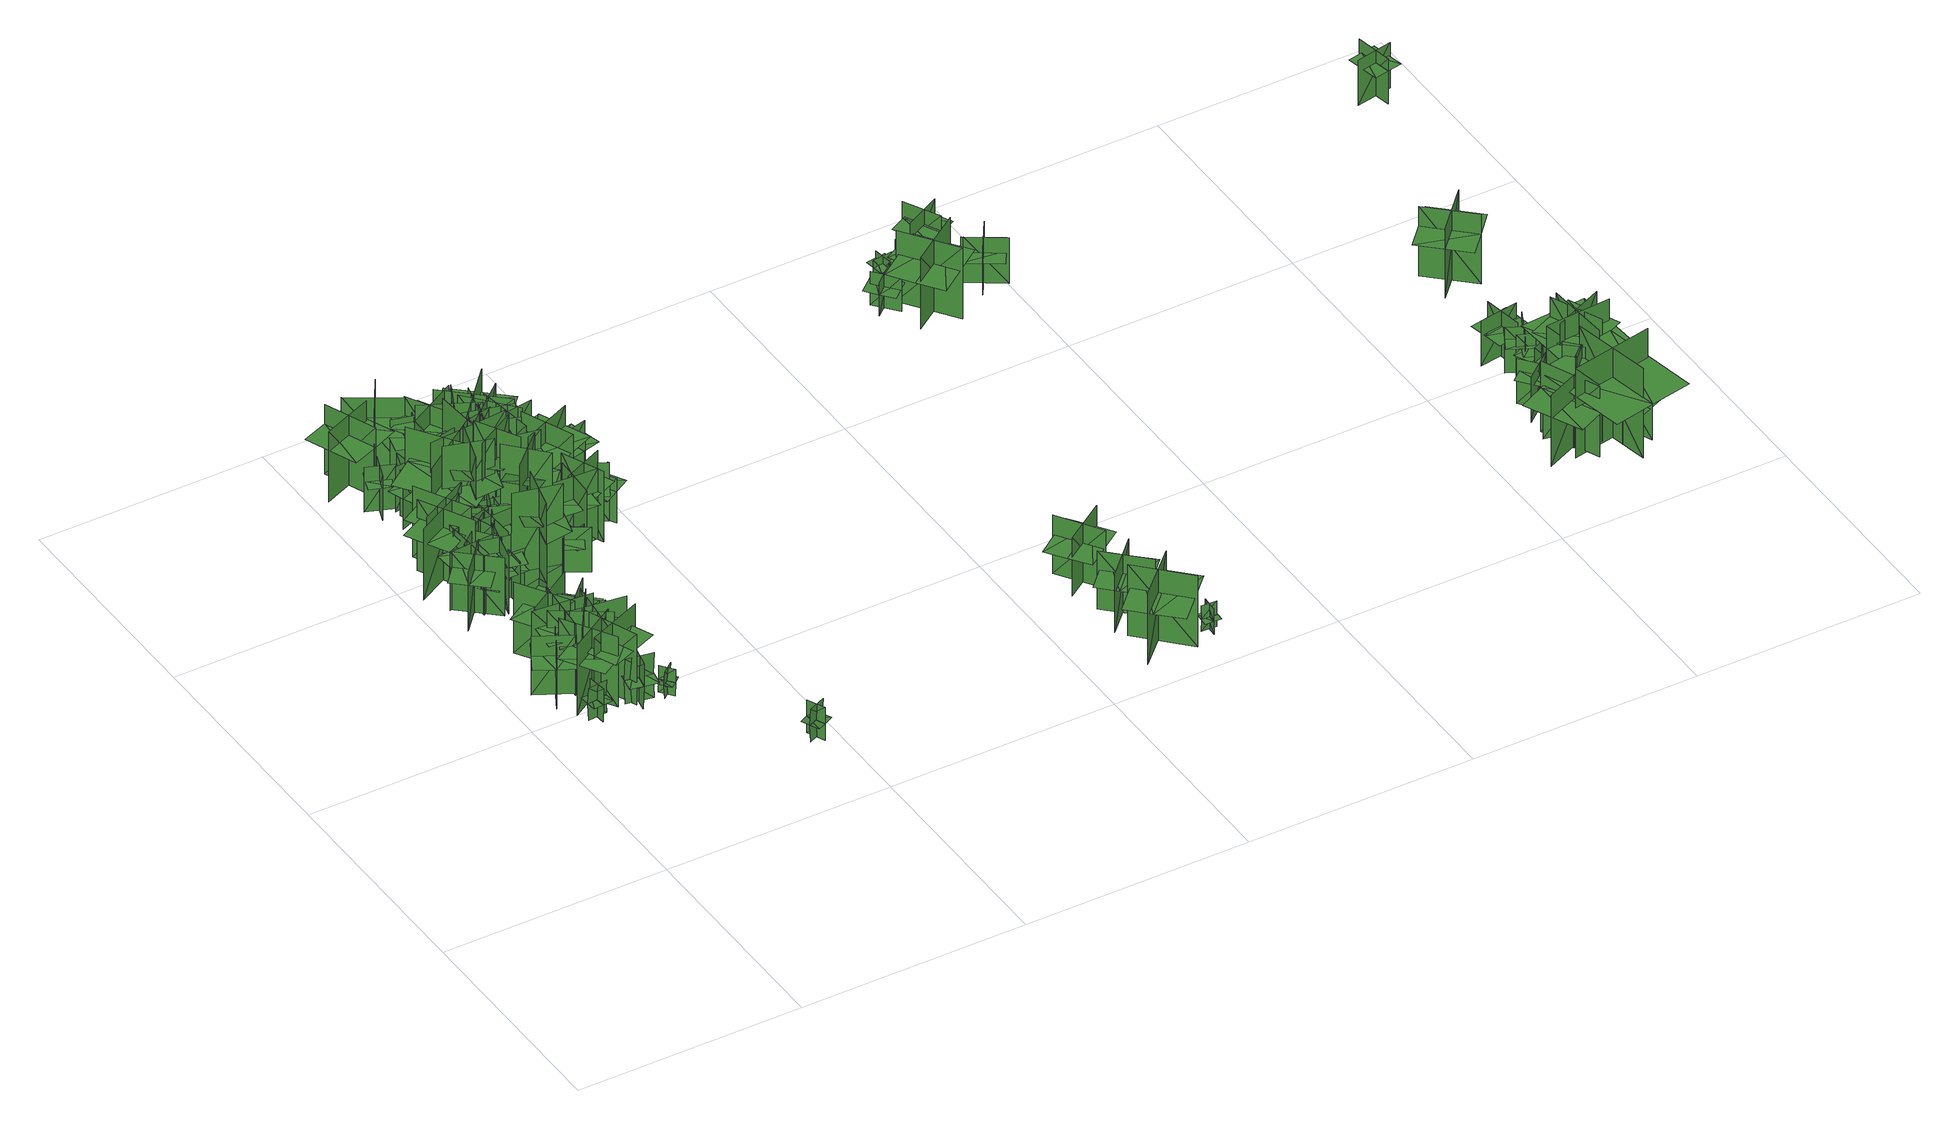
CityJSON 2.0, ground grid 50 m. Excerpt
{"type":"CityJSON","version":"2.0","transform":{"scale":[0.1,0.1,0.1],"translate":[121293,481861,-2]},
"CityObjects":{
"tree1":{"type":"SolitaryVegetationObject","geometry":[{"type":"MultiSurface","lod":"1","boundaries":[[[0,1,2]],[[0,2,3]],[[4,5,6]],[[4,6,7]],[[8,9,10]],[[8,10,11]],[[8,12,13]],[[8,13,9]]]}]},
"tree2":{"type":"SolitaryVegetationObject","geometry":[{"type":"MultiSurface","lod":"1","boundaries":[[[14,15,16]],[[14,16,17]],[[18,19,20]],[[18,20,21]],[[22,23,19]],[[22,19,18]],[[24,25,15]],[[24,15,14]],[[14,15,26]],[[14,26,27]],[[14,28,29]],[[14,29,15]]]}]},
"tree3":{"type":"SolitaryVegetationObject","geometry":[{"type":"MultiSurface","lod":"1","boundaries":[[[30,31,32]],[[30,32,33]],[[34,35,36]],[[34,36,37]],[[38,39,40]],[[38,40,41]],[[38,41,42]],[[38,42,43]]]}]},
"tree4":{"type":"SolitaryVegetationObject","geometry":[{"type":"MultiSurface","lod":"1","boundaries":[[[44,45,46]],[[44,46,47]],[[48,49,50]],[[48,50,51]],[[52,53,54]],[[52,54,55]],[[52,56,57]],[[52,57,53]]]}]},
"tree5":{"type":"SolitaryVegetationObject","geometry":[{"type":"MultiSurface","lod":"1","boundaries":[[[58,59,60]],[[58,60,61]],[[62,63,64]],[[62,64,65]],[[66,67,68]],[[66,68,69]],[[66,70,71]],[[66,71,67]]]}]},
"tree6":{"type":"SolitaryVegetationObject","geometry":[{"type":"MultiSurface","lod":"1","boundaries":[[[72,73,74]],[[72,74,75]],[[76,77,78]],[[76,78,79]],[[80,81,82]],[[80,82,83]],[[80,83,84]],[[80,84,85]]]}]},
"tree7":{"type":"SolitaryVegetationObject","geometry":[{"type":"MultiSurface","lod":"1","boundaries":[[[86,87,88]],[[86,88,89]],[[90,91,92]],[[90,92,93]],[[94,95,96]],[[94,96,97]],[[94,98,99]],[[94,99,95]]]}]},
"tree8":{"type":"SolitaryVegetationObject","geometry":[{"type":"MultiSurface","lod":"1","boundaries":[[[100,101,102]],[[100,102,103]],[[104,105,106]],[[104,106,107]],[[108,109,110]],[[108,110,111]],[[108,112,113]],[[108,113,109]]]}]},
"tree9":{"type":"SolitaryVegetationObject","geometry":[{"type":"MultiSurface","lod":"1","boundaries":[[[114,115,116]],[[114,116,117]],[[118,119,120]],[[118,120,121]],[[122,123,124]],[[122,124,125]],[[122,125,126]],[[122,126,127]]]}]},
"tree10":{"type":"SolitaryVegetationObject","geometry":[{"type":"MultiSurface","lod":"1","boundaries":[[[128,129,130]],[[128,130,131]],[[132,133,134]],[[132,134,135]],[[136,137,138]],[[136,138,139]],[[136,139,140]],[[136,140,141]]]}]},
"tree11":{"type":"SolitaryVegetationObject","geometry":[{"type":"MultiSurface","lod":"1","boundaries":[[[142,143,144]],[[142,144,145]],[[146,147,148]],[[146,148,149]],[[150,151,152]],[[150,152,153]],[[150,154,155]],[[150,155,151]]]}]},
"tree12":{"type":"SolitaryVegetationObject","geometry":[{"type":"MultiSurface","lod":"1","boundaries":[[[156,157,158]],[[156,158,159]],[[160,161,162]],[[160,162,163]],[[164,165,161]],[[164,161,160]],[[166,167,157]],[[166,157,156]],[[156,157,168]],[[156,168,169]],[[156,170,171]],[[156,171,157]]]}]},
"tree13":{"type":"SolitaryVegetationObject","geometry":[{"type":"MultiSurface","lod":"1","boundaries":[[[172,173,174]],[[172,174,175]],[[176,177,178]],[[176,178,179]],[[180,181,182]],[[180,182,183]],[[180,183,184]],[[180,184,185]]]}]},
"tree14":{"type":"SolitaryVegetationObject","geometry":[{"type":"MultiSurface","lod":"1","boundaries":[[[186,187,188]],[[186,188,189]],[[190,191,192]],[[190,192,193]],[[194,195,196]],[[194,196,197]],[[194,198,199]],[[194,199,195]]]}]},
"tree15":{"type":"SolitaryVegetationObject","geometry":[{"type":"MultiSurface","lod":"1","boundaries":[[[200,201,202]],[[200,202,203]],[[204,205,206]],[[204,206,207]],[[208,209,210]],[[208,210,211]],[[208,212,213]],[[208,213,209]]]}]},
"tree16":{"type":"SolitaryVegetationObject","geometry":[{"type":"MultiSurface","lod":"1","boundaries":[[[214,215,216]],[[214,216,217]],[[218,219,220]],[[218,220,221]],[[222,223,224]],[[222,224,225]],[[222,226,227]],[[222,227,223]]]}]},
"tree17":{"type":"SolitaryVegetationObject","geometry":[{"type":"MultiSurface","lod":"1","boundaries":[[[228,229,230]],[[228,230,231]],[[232,233,234]],[[232,234,235]],[[236,237,238]],[[236,238,239]],[[236,240,241]],[[236,241,237]]]}]},
"tree18":{"type":"SolitaryVegetationObject","geometry":[{"type":"MultiSurface","lod":"1","boundaries":[[[242,243,244]],[[242,244,245]],[[246,247,248]],[[246,248,249]],[[250,251,252]],[[250,252,253]],[[250,254,255]],[[250,255,251]]]}]},
"tree19":{"type":"SolitaryVegetationObject","geometry":[{"type":"MultiSurface","lod":"1","boundaries":[[[256,257,258]],[[256,258,259]],[[260,261,262]],[[260,262,263]],[[264,265,266]],[[264,266,267]],[[264,268,269]],[[264,269,265]]]}]},
"tree20":{"type":"SolitaryVegetationObject","geometry":[{"type":"MultiSurface","lod":"1","boundaries":[[[270,271,272]],[[270,272,273]],[[274,275,276]],[[274,276,277]],[[278,279,275]],[[278,275,274]],[[280,281,271]],[[280,271,270]],[[270,271,282]],[[270,282,283]],[[270,284,285]],[[270,285,271]]]}]},
"tree21":{"type":"SolitaryVegetationObject","geometry":[{"type":"MultiSurface","lod":"1","boundaries":[[[286,287,288]],[[286,288,289]],[[290,291,292]],[[290,292,293]],[[294,295,296]],[[294,296,297]],[[294,298,299]],[[294,299,295]]]}]},
"tree22":{"type":"SolitaryVegetationObject","geometry":[{"type":"MultiSurface","lod":"1","boundaries":[[[300,301,302]],[[300,302,303]],[[304,305,306]],[[304,306,307]],[[308,309,310]],[[308,310,311]],[[308,311,312]],[[308,312,313]]]}]},
"tree23":{"type":"SolitaryVegetationObject","geometry":[{"type":"MultiSurface","lod":"1","boundaries":[[[314,315,316]],[[314,316,317]],[[318,319,320]],[[318,320,321]],[[322,323,324]],[[322,324,325]],[[322,326,327]],[[322,327,323]]]}]},
"tree24":{"type":"SolitaryVegetationObject","geometry":[{"type":"MultiSurface","lod":"1","boundaries":[[[328,329,330]],[[328,330,331]],[[332,333,334]],[[332,334,335]],[[336,337,338]],[[336,338,339]],[[336,339,340]],[[336,340,341]]]}]},
"tree25":{"type":"SolitaryVegetationObject","geometry":[{"type":"MultiSurface","lod":"1","boundaries":[[[342,343,344]],[[342,344,345]],[[346,347,348]],[[346,348,349]],[[350,351,352]],[[350,352,353]],[[350,353,354]],[[350,354,355]]]}]},
"tree26":{"type":"SolitaryVegetationObject","geometry":[{"type":"MultiSurface","lod":"1","boundaries":[[[356,357,358]],[[356,358,359]],[[360,361,362]],[[360,362,363]],[[364,365,366]],[[364,366,367]],[[364,367,368]],[[364,368,369]]]}]},
"tree27":{"type":"SolitaryVegetationObject","geometry":[{"type":"MultiSurface","lod":"1","boundaries":[[[370,371,372]],[[370,372,373]],[[374,375,376]],[[374,376,377]],[[378,379,380]],[[378,380,381]],[[378,382,383]],[[378,383,379]]]}]},
"tree28":{"type":"SolitaryVegetationObject","geometry":[{"type":"MultiSurface","lod":"1","boundaries":[[[384,385,386]],[[384,386,387]],[[388,389,390]],[[388,390,391]],[[392,393,394]],[[392,394,395]],[[392,395,396]],[[392,396,397]]]}]},
"tree29":{"type":"SolitaryVegetationObject","geometry":[{"type":"MultiSurface","lod":"1","boundaries":[[[398,399,400]],[[398,400,401]],[[402,403,404]],[[402,404,405]],[[406,407,408]],[[406,408,409]],[[406,410,411]],[[406,411,407]]]}]},
"tree30":{"type":"SolitaryVegetationObject","geometry":[{"type":"MultiSurface","lod":"1","boundaries":[[[412,413,414]],[[412,414,415]],[[416,417,418]],[[416,418,419]],[[420,421,422]],[[420,422,423]],[[420,424,425]],[[420,425,421]]]}]},
"tree31":{"type":"SolitaryVegetationObject","geometry":[{"type":"MultiSurface","lod":"1","boundaries":[[[426,427,428]],[[426,428,429]],[[430,431,432]],[[430,432,433]],[[434,435,431]],[[434,431,430]],[[436,437,427]],[[436,427,426]],[[438,439,440]],[[438,440,441]],[[442,443,444]],[[442,444,445]]]}]},
"tree32":{"type":"SolitaryVegetationObject","geometry":[{"type":"MultiSurface","lod":"1","boundaries":[[[446,447,448]],[[446,448,449]],[[450,451,452]],[[450,452,453]],[[454,455,456]],[[454,456,457]],[[454,457,458]],[[454,458,459]]]}]},
"tree33":{"type":"SolitaryVegetationObject","geometry":[{"type":"MultiSurface","lod":"1","boundaries":[[[460,461,462]],[[460,462,463]],[[464,465,466]],[[464,466,467]],[[468,469,465]],[[468,465,464]],[[470,471,461]],[[470,461,460]],[[472,473,474]],[[472,474,475]],[[476,477,478]],[[476,478,479]]]}]},
"tree34":{"type":"SolitaryVegetationObject","geometry":[{"type":"MultiSurface","lod":"1","boundaries":[[[480,481,482]],[[480,482,483]],[[484,485,486]],[[484,486,487]],[[488,489,490]],[[488,490,491]],[[488,491,492]],[[488,492,493]]]}]},
"tree35":{"type":"SolitaryVegetationObject","geometry":[{"type":"MultiSurface","lod":"1","boundaries":[[[494,495,496]],[[494,496,497]],[[498,499,500]],[[498,500,501]],[[502,503,504]],[[502,504,505]],[[502,505,506]],[[502,506,507]]]}]},
"tree36":{"type":"SolitaryVegetationObject","geometry":[{"type":"MultiSurface","lod":"1","boundaries":[[[508,509,510]],[[508,510,511]],[[512,513,514]],[[512,514,515]],[[516,517,513]],[[516,513,512]],[[518,519,509]],[[518,509,508]],[[508,509,520]],[[508,520,521]],[[508,522,523]],[[508,523,509]]]}]},
"tree37":{"type":"SolitaryVegetationObject","geometry":[{"type":"MultiSurface","lod":"1","boundaries":[[[524,525,526]],[[524,526,527]],[[528,529,530]],[[528,530,531]],[[532,533,534]],[[532,534,535]],[[532,536,537]],[[532,537,533]]]}]},
"tree38":{"type":"SolitaryVegetationObject","geometry":[{"type":"MultiSurface","lod":"1","boundaries":[[[538,539,540]],[[538,540,541]],[[542,543,544]],[[542,544,545]],[[546,547,548]],[[546,548,549]],[[546,550,551]],[[546,551,547]]]}]},
"tree39":{"type":"SolitaryVegetationObject","geometry":[{"type":"MultiSurface","lod":"1","boundaries":[[[552,553,554]],[[552,554,555]],[[556,557,558]],[[556,558,559]],[[560,561,562]],[[560,562,563]],[[560,564,565]],[[560,565,561]]]}]},
"tree40":{"type":"SolitaryVegetationObject","geometry":[{"type":"MultiSurface","lod":"1","boundaries":[[[566,567,568]],[[566,568,569]],[[570,571,572]],[[570,572,573]],[[574,575,576]],[[574,576,577]],[[574,577,578]],[[574,578,579]]]}]},
"tree41":{"type":"SolitaryVegetationObject","geometry":[{"type":"MultiSurface","lod":"1","boundaries":[[[580,581,582]],[[580,582,583]],[[584,585,586]],[[584,586,587]],[[588,589,590]],[[588,590,591]],[[588,591,592]],[[588,592,593]]]}]},
"tree42":{"type":"SolitaryVegetationObject","geometry":[{"type":"MultiSurface","lod":"1","boundaries":[[[594,595,596]],[[594,596,597]],[[598,599,600]],[[598,600,601]],[[602,603,604]],[[602,604,605]],[[602,605,606]],[[602,606,607]]]}]},
"tree43":{"type":"SolitaryVegetationObject","geometry":[{"type":"MultiSurface","lod":"1","boundaries":[[[608,609,610]],[[608,610,611]],[[612,613,614]],[[612,614,615]],[[616,617,613]],[[616,613,612]],[[618,619,609]],[[618,609,608]],[[620,621,622]],[[620,622,623]],[[624,625,626]],[[624,626,627]]]}]},
"tree44":{"type":"SolitaryVegetationObject","geometry":[{"type":"MultiSurface","lod":"1","boundaries":[[[628,629,630]],[[628,630,631]],[[632,633,634]],[[632,634,635]],[[636,637,638]],[[636,638,639]],[[636,639,640]],[[636,640,641]]]}]},
"tree45":{"type":"SolitaryVegetationObject","geometry":[{"type":"MultiSurface","lod":"1","boundaries":[[[642,643,644]],[[642,644,645]],[[646,647,648]],[[646,648,649]],[[650,651,652]],[[650,652,653]],[[650,653,654]],[[650,654,655]]]}]},
"tree46":{"type":"SolitaryVegetationObject","geometry":[{"type":"MultiSurface","lod":"1","boundaries":[[[656,657,658]],[[656,658,659]],[[660,661,662]],[[660,662,663]],[[664,665,661]],[[664,661,660]],[[666,667,657]],[[666,657,656]],[[668,669,670]],[[668,670,671]],[[672,673,674]],[[672,674,675]]]}]},
"tree47":{"type":"SolitaryVegetationObject","geometry":[{"type":"MultiSurface","lod":"1","boundaries":[[[676,677,678]],[[676,678,679]],[[680,681,682]],[[680,682,683]],[[684,685,686]],[[684,686,687]],[[684,687,688]],[[684,688,689]]]}]},
"tree48":{"type":"SolitaryVegetationObject","geometry":[{"type":"MultiSurface","lod":"1","boundaries":[[[690,691,692]],[[690,692,693]],[[694,695,696]],[[694,696,697]],[[698,699,700]],[[698,700,701]],[[698,701,702]],[[698,702,703]]]}]},
"tree49":{"type":"SolitaryVegetationObject","geometry":[{"type":"MultiSurface","lod":"1","boundaries":[[[704,705,706]],[[704,706,707]],[[708,709,710]],[[708,710,711]],[[712,713,714]],[[712,714,715]],[[712,716,717]],[[712,717,713]]]}]},
"tree50":{"type":"SolitaryVegetationObject","geometry":[{"type":"MultiSurface","lod":"1","boundaries":[[[718,719,720]],[[718,720,721]],[[722,723,724]],[[722,724,725]],[[726,727,728]],[[726,728,729]],[[726,730,731]],[[726,731,727]]]}]},
"tree51":{"type":"SolitaryVegetationObject","geometry":[{"type":"MultiSurface","lod":"1","boundaries":[[[732,733,734]],[[732,734,735]],[[736,737,738]],[[736,738,739]],[[740,741,742]],[[740,742,743]],[[740,744,745]],[[740,745,741]]]}]},
"tree52":{"type":"SolitaryVegetationObject","geometry":[{"type":"MultiSurface","lod":"1","boundaries":[[[746,747,748]],[[746,748,749]],[[750,751,752]],[[750,752,753]],[[754,755,756]],[[754,756,757]],[[754,757,758]],[[754,758,759]]]}]},
"tree53":{"type":"SolitaryVegetationObject","geometry":[{"type":"MultiSurface","lod":"1","boundaries":[[[760,761,762]],[[760,762,763]],[[764,765,766]],[[764,766,767]],[[768,769,770]],[[768,770,771]],[[768,771,772]],[[768,772,773]]]}]},
"tree54":{"type":"SolitaryVegetationObject","geometry":[{"type":"MultiSurface","lod":"1","boundaries":[[[774,775,776]],[[774,776,777]],[[778,779,780]],[[778,780,781]],[[782,783,784]],[[782,784,785]],[[782,786,787]],[[782,787,783]]]}]},
"tree55":{"type":"SolitaryVegetationObject","geometry":[{"type":"MultiSurface","lod":"1","boundaries":[[[788,789,790]],[[788,790,791]],[[792,793,794]],[[792,794,795]],[[796,797,798]],[[796,798,799]],[[796,800,801]],[[796,801,797]]]}]},
"tree56":{"type":"SolitaryVegetationObject","geometry":[{"type":"MultiSurface","lod":"1","boundaries":[[[802,803,804]],[[802,804,805]],[[806,807,808]],[[806,808,809]],[[810,811,812]],[[810,812,813]],[[810,814,815]],[[810,815,811]]]}]},
"tree57":{"type":"SolitaryVegetationObject","geometry":[{"type":"MultiSurface","lod":"1","boundaries":[[[816,817,818]],[[816,818,819]],[[820,821,822]],[[820,822,823]],[[824,825,826]],[[824,826,827]],[[824,827,828]],[[824,828,829]]]}]},
"tree58":{"type":"SolitaryVegetationObject","geometry":[{"type":"MultiSurface","lod":"1","boundaries":[[[830,831,832]],[[830,832,833]],[[834,835,836]],[[834,836,837]],[[838,839,840]],[[838,840,841]],[[838,841,842]],[[838,842,843]]]}]},
"tree59":{"type":"SolitaryVegetationObject","geometry":[{"type":"MultiSurface","lod":"1","boundaries":[[[844,845,846]],[[844,846,847]],[[848,849,850]],[[848,850,851]],[[852,853,854]],[[852,854,855]],[[852,856,857]],[[852,857,853]]]}]},
"tree60":{"type":"SolitaryVegetationObject","geometry":[{"type":"MultiSurface","lod":"1","boundaries":[[[858,859,860]],[[858,860,861]],[[862,863,864]],[[862,864,865]],[[866,867,868]],[[866,868,869]],[[866,869,870]],[[866,870,871]]]}]},
"tree61":{"type":"SolitaryVegetationObject","geometry":[{"type":"MultiSurface","lod":"1","boundaries":[[[872,873,874]],[[872,874,875]],[[876,877,878]],[[876,878,879]],[[880,881,882]],[[880,882,883]],[[880,883,884]],[[880,884,885]]]}]},
"tree62":{"type":"SolitaryVegetationObject","geometry":[{"type":"MultiSurface","lod":"1","boundaries":[[[886,887,888]],[[886,888,889]],[[890,891,892]],[[890,892,893]],[[894,895,896]],[[894,896,897]],[[894,898,899]],[[894,899,895]]]}]},
"tree63":{"type":"SolitaryVegetationObject","geometry":[{"type":"MultiSurface","lod":"1","boundaries":[[[900,901,902]],[[900,902,903]],[[904,905,906]],[[904,906,907]],[[908,909,910]],[[908,910,911]],[[908,912,913]],[[908,913,909]]]}]},
"tree64":{"type":"SolitaryVegetationObject","geometry":[{"type":"MultiSurface","lod":"1","boundaries":[[[914,915,916]],[[914,916,917]],[[918,919,920]],[[918,920,921]],[[922,923,924]],[[922,924,925]],[[922,925,926]],[[922,926,927]]]}]},
"tree65":{"type":"SolitaryVegetationObject","geometry":[{"type":"MultiSurface","lod":"1","boundaries":[[[928,929,930]],[[928,930,931]],[[932,933,934]],[[932,934,935]],[[936,937,938]],[[936,938,939]],[[936,940,941]],[[936,941,937]]]}]},
"tree66":{"type":"SolitaryVegetationObject","geometry":[{"type":"MultiSurface","lod":"1","boundaries":[[[942,943,944]],[[942,944,945]],[[946,947,948]],[[946,948,949]],[[950,951,952]],[[950,952,953]],[[950,954,955]],[[950,955,951]]]}]},
"tree67":{"type":"SolitaryVegetationObject","geometry":[{"type":"MultiSurface","lod":"1","boundaries":[[[956,957,958]],[[956,958,959]],[[960,961,962]],[[960,962,963]],[[964,965,966]],[[964,966,967]],[[964,967,968]],[[964,968,969]]]}]},
"tree68":{"type":"SolitaryVegetationObject","geometry":[{"type":"MultiSurface","lod":"1","boundaries":[[[970,971,972]],[[970,972,973]],[[974,975,976]],[[974,976,977]],[[978,979,980]],[[978,980,981]],[[978,981,982]],[[978,982,983]]]}]},
"tree69":{"type":"SolitaryVegetationObject","geometry":[{"type":"MultiSurface","lod":"1","boundaries":[[[984,985,986]],[[984,986,987]],[[988,989,990]],[[988,990,991]],[[992,993,994]],[[992,994,995]],[[992,995,996]],[[992,996,997]]]}]},
"tree70":{"type":"SolitaryVegetationObject","geometry":[{"type":"MultiSurface","lod":"1","boundaries":[[[998,999,1000]],[[998,1000,1001]],[[1002,1003,1004]],[[1002,1004,1005]],[[1006,1007,1008]],[[1006,1008,1009]],[[1006,1009,1010]],[[1006,1010,1011]]]}]},
"tree71":{"type":"SolitaryVegetationObject","geometry":[{"type":"MultiSurface","lod":"1","boundaries":[[[1012,1013,1014]],[[1012,1014,1015]],[[1016,1017,1018]],[[1016,1018,1019]],[[1020,1021,1022]],[[1020,1022,1023]],[[1020,1023,1024]],[[1020,1024,1025]]]}]},
"tree72":{"type":"SolitaryVegetationObject","geometry":[{"type":"MultiSurface","lod":"1","boundaries":[[[1026,1027,1028]],[[1026,1028,1029]],[[1030,1031,1032]],[[1030,1032,1033]],[[1034,1035,1036]],[[1034,1036,1037]],[[1034,1037,1038]],[[1034,1038,1039]]]}]},
"tree73":{"type":"SolitaryVegetationObject","geometry":[{"type":"MultiSurface","lod":"1","boundaries":[[[1040,1041,1042]],[[1040,1042,1043]],[[1044,1045,1046]],[[1044,1046,1047]],[[1048,1049,1045]],[[1048,1045,1044]],[[1050,1051,1041]],[[1050,1041,1040]],[[1040,1041,1052]],[[1040,1052,1053]],[[1040,1054,1055]],[[1040,1055,1041]]]}]},
"tree74":{"type":"SolitaryVegetationObject","geometry":[{"type":"MultiSurface","lod":"1","boundaries":[[[1056,1057,1058]],[[1056,1058,1059]],[[1060,1061,1062]],[[1060,1062,1063]],[[1064,1065,1066]],[[1064,1066,1067]],[[1064,1067,1068]],[[1064,1068,1069]]]}]},
"tree75":{"type":"SolitaryVegetationObject","geometry":[{"type":"MultiSurface","lod":"1","boundaries":[[[1070,1071,1072]],[[1070,1072,1073]],[[1074,1075,1076]],[[1074,1076,1077]],[[1078,1079,1080]],[[1078,1080,1081]],[[1078,1081,1082]],[[1078,1082,1083]]]}]},
"tree76":{"type":"SolitaryVegetationObject","geometry":[{"type":"MultiSurface","lod":"1","boundaries":[[[1084,1085,1086]],[[1084,1086,1087]],[[1088,1089,1090]],[[1088,1090,1091]],[[1092,1093,1094]],[[1092,1094,1095]],[[1092,1095,1096]],[[1092,1096,1097]]]}]},
"tree77":{"type":"SolitaryVegetationObject","geometry":[{"type":"MultiSurface","lod":"1","boundaries":[[[1098,1099,1100]],[[1098,1100,1101]],[[1102,1103,1104]],[[1102,1104,1105]],[[1106,1107,1108]],[[1106,1108,1109]],[[1106,1109,1110]],[[1106,1110,1111]]]}]},
"tree78":{"type":"SolitaryVegetationObject","geometry":[{"type":"MultiSurface","lod":"1","boundaries":[[[1112,1113,1114]],[[1112,1114,1115]],[[1116,1117,1118]],[[1116,1118,1119]],[[1120,1121,1122]],[[1120,1122,1123]],[[1120,1123,1124]],[[1120,1124,1125]]]}]},
"tree79":{"type":"SolitaryVegetationObject","geometry":[{"type":"MultiSurface","lod":"1","boundaries":[[[1126,1127,1128]],[[1126,1128,1129]],[[1130,1131,1132]],[[1130,1132,1133]],[[1134,1135,1136]],[[1134,1136,1137]],[[1134,1137,1138]],[[1134,1138,1139]]]}]},
"tree80":{"type":"SolitaryVegetationObject","geometry":[{"type":"MultiSurface","lod":"1","boundaries":[[[1140,1141,1142]],[[1140,1142,1143]],[[1144,1145,1146]],[[1144,1146,1147]],[[1148,1149,1150]],[[1148,1150,1151]],[[1148,1151,1152]],[[1148,1152,1153]]]}]},
"tree81":{"type":"SolitaryVegetationObject","geometry":[{"type":"MultiSurface","lod":"1","boundaries":[[[1154,1155,1156]],[[1154,1156,1157]],[[1158,1159,1160]],[[1158,1160,1161]],[[1162,1163,1164]],[[1162,1164,1165]],[[1162,1165,1166]],[[1162,1166,1167]]]}]},
"tree82":{"type":"SolitaryVegetationObject","geometry":[{"type":"MultiSurface","lod":"1","boundaries":[[[1168,1169,1170]],[[1168,1170,1171]],[[1172,1173,1174]],[[1172,1174,1175]],[[1176,1177,1178]],[[1176,1178,1179]],[[1176,1179,1180]],[[1176,1180,1181]]]}]},
"tree83":{"type":"SolitaryVegetationObject","geometry":[{"type":"MultiSurface","lod":"1","boundaries":[[[1182,1183,1184]],[[1182,1184,1185]],[[1186,1187,1188]],[[1186,1188,1189]],[[1190,1191,1192]],[[1190,1192,1193]],[[1190,1193,1194]],[[1190,1194,1195]]]}]},
"tree84":{"type":"SolitaryVegetationObject","geometry":[{"type":"MultiSurface","lod":"1","boundaries":[[[1196,1197,1198]],[[1196,1198,1199]],[[1200,1201,1202]],[[1200,1202,1203]],[[1204,1205,1206]],[[1204,1206,1207]],[[1204,1208,1209]],[[1204,1209,1205]]]}]},
"tree85":{"type":"SolitaryVegetationObject","geometry":[{"type":"MultiSurface","lod":"1","boundaries":[[[1210,1211,1212]],[[1210,1212,1213]],[[1214,1215,1216]],[[1214,1216,1217]],[[1218,1219,1220]],[[1218,1220,1221]],[[1218,1222,1223]],[[1218,1223,1219]]]}]},
"tree86":{"type":"SolitaryVegetationObject","geometry":[{"type":"MultiSurface","lod":"1","boundaries":[[[1224,1225,1226]],[[1224,1226,1227]],[[1228,1229,1230]],[[1228,1230,1231]],[[1232,1233,1234]],[[1232,1234,1235]],[[1232,1235,1236]],[[1232,1236,1237]]]}]},
"tree87":{"type":"SolitaryVegetationObject","geometry":[{"type":"MultiSurface","lod":"1","boundaries":[[[1238,1239,1240]],[[1238,1240,1241]],[[1242,1243,1244]],[[1242,1244,1245]],[[1246,1247,1248]],[[1246,1248,1249]],[[1246,1249,1250]],[[1246,1250,1251]]]}]},
"tree88":{"type":"SolitaryVegetationObject","geometry":[{"type":"MultiSurface","lod":"1","boundaries":[[[1252,1253,1254]],[[1252,1254,1255]],[[1256,1257,1258]],[[1256,1258,1259]],[[1260,1261,1257]],[[1260,1257,1256]],[[1262,1263,1253]],[[1262,1253,1252]],[[1264,1265,1266]],[[1264,1266,1267]],[[1268,1269,1270]],[[1268,1270,1271]]]}]},
"tree89":{"type":"SolitaryVegetationObject","geometry":[{"type":"MultiSurface","lod":"1","boundaries":[[[1272,1273,1274]],[[1272,1274,1275]],[[1276,1277,1278]],[[1276,1278,1279]],[[1280,1281,1277]],[[1280,1277,1276]],[[1282,1283,1273]],[[1282,1273,1272]],[[1284,1285,1286]],[[1284,1286,1287]],[[1288,1289,1290]],[[1288,1290,1291]]]}]},
"tree90":{"type":"SolitaryVegetationObject","geometry":[{"type":"MultiSurface","lod":"1","boundaries":[[[1292,1293,1294]],[[1292,1294,1295]],[[1296,1297,1298]],[[1296,1298,1299]],[[1300,1301,1302]],[[1300,1302,1303]],[[1300,1304,1305]],[[1300,1305,1301]]]}]},
"tree91":{"type":"SolitaryVegetationObject","geometry":[{"type":"MultiSurface","lod":"1","boundaries":[[[1306,1307,1308]],[[1306,1308,1309]],[[1310,1311,1312]],[[1310,1312,1313]],[[1314,1315,1316]],[[1314,1316,1317]],[[1314,1317,1318]],[[1314,1318,1319]]]}]},
"tree92":{"type":"SolitaryVegetationObject","geometry":[{"type":"MultiSurface","lod":"1","boundaries":[[[1320,1321,1322]],[[1320,1322,1323]],[[1324,1325,1326]],[[1324,1326,1327]],[[1328,1329,1330]],[[1328,1330,1331]],[[1328,1331,1332]],[[1328,1332,1333]]]}]},
"tree93":{"type":"SolitaryVegetationObject","geometry":[{"type":"MultiSurface","lod":"1","boundaries":[[[1334,1335,1336]],[[1334,1336,1337]],[[1338,1339,1340]],[[1338,1340,1341]],[[1342,1343,1344]],[[1342,1344,1345]],[[1342,1345,1346]],[[1342,1346,1347]]]}]},
"tree94":{"type":"SolitaryVegetationObject","geometry":[{"type":"MultiSurface","lod":"1","boundaries":[[[1348,1349,1350]],[[1348,1350,1351]],[[1352,1353,1354]],[[1352,1354,1355]],[[1356,1357,1358]],[[1356,1358,1359]],[[1356,1359,1360]],[[1356,1360,1361]]]}]},
"tree95":{"type":"SolitaryVegetationObject","geometry":[{"type":"MultiSurface","lod":"1","boundaries":[[[1362,1363,1364]],[[1362,1364,1365]],[[1366,1367,1368]],[[1366,1368,1369]],[[1370,1371,1372]],[[1370,1372,1373]],[[1370,1373,1374]],[[1370,1374,1375]]]}]},
"tree96":{"type":"SolitaryVegetationObject","geometry":[{"type":"MultiSurface","lod":"1","boundaries":[[[1376,1377,1378]],[[1376,1378,1379]],[[1380,1381,1382]],[[1380,1382,1383]],[[1384,1385,1386]],[[1384,1386,1387]],[[1384,1388,1389]],[[1384,1389,1385]]]}]},
"tree97":{"type":"SolitaryVegetationObject","geometry":[{"type":"MultiSurface","lod":"1","boundaries":[[[1390,1391,1392]],[[1390,1392,1393]],[[1394,1395,1396]],[[1394,1396,1397]],[[1398,1399,1400]],[[1398,1400,1401]],[[1398,1401,1402]],[[1398,1402,1403]]]}]},
"tree98":{"type":"SolitaryVegetationObject","geometry":[{"type":"MultiSurface","lod":"1","boundaries":[[[1404,1405,1406]],[[1404,1406,1407]],[[1408,1409,1410]],[[1408,1410,1411]],[[1412,1413,1414]],[[1412,1414,1415]],[[1412,1415,1416]],[[1412,1416,1417]]]}]},
"tree99":{"type":"SolitaryVegetationObject","geometry":[{"type":"MultiSurface","lod":"1","boundaries":[[[1418,1419,1420]],[[1418,1420,1421]],[[1422,1423,1424]],[[1422,1424,1425]],[[1426,1427,1428]],[[1426,1428,1429]],[[1426,1429,1430]],[[1426,1430,1431]]]}]},
"tree100":{"type":"SolitaryVegetationObject","geometry":[{"type":"MultiSurface","lod":"1","boundaries":[[[1432,1433,1434]],[[1432,1434,1435]],[[1436,1437,1438]],[[1436,1438,1439]],[[1440,1441,1442]],[[1440,1442,1443]],[[1440,1443,1444]],[[1440,1444,1445]]]}]},
"tree101":{"type":"SolitaryVegetationObject","geometry":[{"type":"MultiSurface","lod":"1","boundaries":[[[1446,1447,1448]],[[1446,1448,1449]],[[1450,1451,1452]],[[1450,1452,1453]],[[1454,1455,1456]],[[1454,1456,1457]],[[1454,1458,1459]],[[1454,1459,1455]]]}]}
},
"vertices":[
[48,582,26],[124,542,26],[124,542,168],[48,582,168],[67,520,26],[108,595,26],[108,595,168],[67,520,168],[67,520,121],[108,595,121],[67,617,121],[26,542,121],[109,498,121],[149,573,121],
[120,483,65],[125,441,65],[147,443,66],[142,485,66],[144,465,65],[101,460,65],[102,458,104],[144,462,104],[144,462,26],[102,458,26],[119,483,26],[123,440,26],[125,441,104],[120,483,104],[99,481,66],[103,439,66],
[92,484,25],[201,551,25],[201,551,195],[92,484,195],[172,466,25],[172,466,195],[105,575,195],[105,575,25],[172,466,142],[218,494,142],[164,581,142],[119,553,142],[73,525,142],[127,438,142],
[122,540,24],[134,669,24],[134,669,196],[122,540,196],[201,606,24],[71,618,24],[71,618,196],[201,606,196],[123,551,152],[134,669,152],[83,674,152],[72,555,152],[175,546,152],[185,664,152],
[188,690,25],[78,621,25],[78,621,197],[188,690,197],[88,713,25],[157,602,25],[157,602,197],[88,713,197],[179,684,153],[78,621,153],[105,578,153],[206,641,153],[152,728,153],[51,665,153],
[125,520,25],[196,626,25],[196,626,195],[125,520,195],[206,537,25],[206,537,195],[99,607,195],[99,607,25],[206,537,142],[235,581,142],[150,637,142],[120,593,142],[91,548,142],[176,492,142],
[254,539,21],[133,489,21],[133,489,193],[254,539,193],[159,578,21],[208,457,21],[208,457,193],[159,578,193],[243,534,149],[133,489,149],[153,442,149],[263,487,149],[224,582,149],[114,537,149],
[48,816,25],[119,895,25],[119,895,166],[48,816,166],[132,821,25],[53,892,25],[53,892,166],[132,821,166],[54,823,129],[119,895,129],[87,923,129],[23,850,129],[86,795,129],[150,868,129],
[179,681,29],[136,658,29],[136,658,94],[179,681,94],[145,691,29],[169,648,29],[169,648,94],[145,691,94],[148,686,69],[130,676,69],[147,646,69],[165,656,69],[183,665,69],[166,696,69],
[182,629,29],[146,663,29],[146,663,94],[182,629,94],[181,664,29],[147,628,29],[147,628,94],[181,664,94],[177,660,69],[163,674,69],[138,649,69],[153,635,69],[168,620,69],[192,645,69],
[172,505,22],[189,634,22],[189,634,194],[172,505,194],[253,568,22],[124,585,22],[124,585,194],[253,568,194],[173,516,150],[189,634,150],[138,641,150],[122,523,150],[224,510,150],[240,627,150],
[226,496,76],[214,438,76],[245,432,77],[256,491,77],[249,463,76],[191,474,76],[190,470,131],[249,459,131],[249,459,22],[190,470,22],[223,497,22],[212,439,22],[214,438,131],[226,496,131],[196,502,77],[185,444,77],
[175,584,25],[213,552,25],[213,552,91],[175,584,91],[179,549,25],[210,587,25],[210,587,91],[179,549,91],[182,553,66],[198,540,66],[220,567,66],[205,580,66],[189,593,66],[167,566,66],
[158,895,25],[52,889,25],[52,889,166],[158,895,166],[95,950,25],[101,844,25],[101,844,166],[95,950,166],[149,894,129],[52,889,129],[54,847,129],[151,852,129],[146,936,129],[49,931,129],
[142,835,27],[101,878,27],[101,878,105],[142,835,105],[143,882,27],[100,841,27],[100,841,105],[143,882,105],[139,839,85],[101,878,85],[85,862,85],[122,823,85],[156,855,85],[118,894,85],
[227,689,26],[152,614,26],[152,614,167],[227,689,167],[143,688,26],[219,613,26],[219,613,167],[143,688,167],[221,683,130],[152,614,130],[182,584,130],[251,653,130],[191,712,130],[122,643,130],
[26,945,24],[141,1006,24],[141,1006,196],[26,945,196],[124,916,24],[63,1030,24],[63,1030,196],[124,916,196],[36,950,152],[141,1006,152],[117,1051,152],[12,996,152],[60,905,152],[165,961,152],
[161,880,25],[95,962,25],[95,962,166],[161,880,166],[170,963,25],[87,896,25],[87,896,166],[170,963,166],[156,887,129],[95,962,129],[62,936,129],[123,860,129],[188,913,129],[127,989,129],
[77,1070,24],[139,956,24],[139,956,196],[77,1070,196],[49,972,24],[163,1033,24],[163,1033,196],[49,972,196],[82,1061,152],[139,956,152],[184,980,152],[128,1085,152],[37,1036,152],[94,932,152],
[269,477,47],[291,450,47],[304,461,48],[283,488,48],[293,475,47],[266,453,47],[268,452,79],[294,473,79],[294,473,16],[268,452,16],[268,476,16],[290,449,16],[291,450,79],[269,477,79],[256,466,48],[277,440,48],
[143,823,24],[168,927,24],[168,927,165],[143,823,165],[214,868,24],[111,892,24],[111,892,165],[214,868,165],[145,832,129],[168,927,129],[127,936,129],[104,842,129],[186,822,129],[209,917,129],
[173,892,27],[172,829,27],[172,829,135],[173,892,135],[143,863,27],[143,863,135],[206,861,135],[206,861,27],[145,863,100],[145,836,100],[196,835,100],[196,862,100],[197,888,100],[146,889,100],
[129,1019,25],[161,917,25],[161,917,166],[129,1019,166],[91,944,25],[192,975,25],[192,975,166],[91,944,166],[132,1010,129],[161,917,129],[201,929,129],[172,1022,129],[92,998,129],[120,905,129],
[124,1024,28],[145,1063,28],[145,1063,90],[124,1024,90],[152,1032,28],[113,1053,28],[113,1053,90],[152,1032,90],[152,1032,72],[162,1052,72],[123,1072,72],[113,1053,72],[103,1033,72],[142,1013,72],
[134,1061,28],[157,1023,28],[157,1023,89],[134,1061,89],[127,1033,28],[165,1056,28],[165,1056,89],[127,1033,89],[127,1033,72],[139,1014,72],[177,1037,72],[165,1056,72],[154,1075,72],[116,1052,72],
[105,1251,28],[83,1192,28],[83,1192,136],[105,1251,136],[67,1234,28],[67,1234,136],[126,1211,136],[126,1211,28],[69,1233,101],[60,1208,101],[107,1190,101],[117,1215,101],[126,1240,101],[79,1258,101],
[179,886,25],[175,992,25],[175,992,166],[179,886,166],[236,948,25],[130,944,25],[130,944,166],[236,948,166],[179,895,129],[175,992,129],[133,991,129],[137,894,129],[221,897,129],[217,994,129],
[138,1344,26],[26,1298,26],[26,1298,195],[138,1344,195],[64,1376,26],[110,1263,26],[110,1263,195],[64,1376,195],[64,1376,148],[7,1353,148],[53,1240,148],[110,1263,148],[166,1286,148],[120,1398,148],
[145,1127,27],[121,1189,27],[121,1189,138],[145,1127,138],[165,1174,27],[103,1149,27],[103,1149,138],[165,1174,138],[165,1174,102],[103,1149,102],[117,1116,102],[179,1140,102],[152,1208,102],[90,1183,102],
[216,1026,25],[174,928,25],[174,928,166],[216,1026,166],[138,994,25],[236,953,25],[236,953,166],[138,994,166],[212,1018,129],[174,928,129],[213,912,129],[251,1002,129],[173,1034,129],[135,945,129],
[243,906,80],[217,806,80],[216,806,274],[241,907,274],[175,867,80],[276,841,80],[276,842,274],[176,867,274],[176,867,28],[276,842,28],[241,907,28],[216,806,28],[242,906,175],[216,806,175],[267,793,194],[293,893,194],[220,820,205],[238,895,205],[200,905,216],[182,829,216],
[129,1184,23],[230,1040,23],[230,1040,242],[129,1184,242],[105,1046,23],[249,1147,23],[249,1147,242],[105,1046,242],[125,1168,171],[59,1120,171],[163,978,171],[229,1026,171],[294,1073,171],[191,1216,171],
[207,1096,79],[175,997,79],[174,998,274],[205,1096,274],[137,1060,80],[236,1029,80],[236,1030,274],[137,1061,274],[137,1061,28],[236,1030,28],[205,1096,28],[174,998,28],[206,1096,174],[174,997,174],[225,981,193],[256,1080,193],[179,1011,205],[202,1085,205],[164,1097,215],[141,1023,215],
[252,856,28],[248,900,28],[248,900,105],[252,856,105],[271,878,28],[271,878,105],[226,875,105],[226,875,28],[269,878,80],[268,897,80],[232,894,80],[233,875,80],[235,857,80],[271,859,80],
[119,1203,27],[181,1211,27],[181,1211,136],[119,1203,136],[152,1177,27],[152,1177,136],[144,1240,136],[144,1240,27],[152,1180,101],[178,1183,101],[171,1234,101],[145,1230,101],[119,1226,101],[126,1176,101],
[444,217,60],[462,178,60],[482,188,61],[464,226,61],[472,207,60],[434,189,60],[435,187,99],[473,205,99],[473,205,21],[435,187,21],[443,216,21],[461,177,21],[462,178,99],[444,217,99],[425,207,61],[443,169,61],
[238,951,25],[257,887,25],[257,887,135],[238,951,135],[214,906,25],[277,925,25],[277,925,135],[214,906,135],[214,906,99],[277,925,99],[267,960,99],[204,941,99],[224,872,99],[288,890,99],
[234,1059,26],[226,993,26],[226,993,137],[234,1059,137],[194,1028,26],[260,1020,26],[260,1020,137],[194,1028,137],[194,1028,101],[260,1020,101],[264,1056,101],[199,1064,101],[190,992,101],[255,984,101],
[197,1120,28],[221,1078,28],[221,1078,106],[197,1120,106],[188,1084,28],[229,1108,28],[229,1108,106],[188,1084,106],[188,1084,81],[229,1108,81],[216,1130,81],[175,1107,81],[201,1062,81],[242,1085,81],
[206,1315,25],[103,1379,25],[103,1379,194],[206,1315,194],[188,1394,25],[124,1291,25],[124,1291,194],[188,1394,194],[188,1394,147],[136,1426,147],[72,1323,147],[124,1291,147],[175,1259,147],[240,1362,147],
[251,906,26],[345,851,26],[345,851,135],[251,906,135],[270,835,26],[270,835,135],[325,929,135],[325,929,26],[259,901,106],[242,869,106],[317,829,106],[334,861,106],[351,893,106],[276,933,106],
[165,1416,29],[121,1352,29],[121,1352,136],[165,1416,136],[114,1406,29],[178,1363,29],[178,1363,136],[114,1406,136],[114,1406,106],[93,1374,106],[157,1331,106],[178,1363,106],[200,1395,106],[136,1438,106],
[207,1031,79],[297,1082,79],[298,1081,274],[208,1029,274],[283,1010,79],[231,1100,79],[231,1099,274],[282,1009,274],[282,1009,27],[231,1099,27],[208,1029,27],[298,1081,27],[208,1030,174],[298,1081,174],[272,1127,193],[182,1076,193],[285,1074,204],[218,1035,204],[238,1001,215],[305,1040,215],
[204,1196,27],[195,1258,27],[195,1258,135],[204,1196,135],[229,1230,27],[229,1230,135],[167,1220,135],[167,1220,27],[227,1229,100],[223,1255,100],[173,1248,100],[177,1222,100],[181,1195,100],[231,1203,100],
[236,1223,22],[250,1047,22],[250,1047,242],[236,1223,242],[145,1116,22],[321,1130,22],[321,1130,242],[145,1116,242],[225,1211,171],[144,1203,171],[160,1028,171],[241,1035,171],[322,1043,171],[306,1219,171],
[239,1013,78],[309,937,78],[308,936,273],[237,1012,273],[235,935,78],[311,1005,78],[311,1006,273],[235,935,273],[235,935,27],[311,1006,27],[237,1012,27],[308,936,27],[238,1012,173],[308,936,173],[347,972,192],[277,1048,192],[299,946,204],[245,1003,204],[217,976,214],[270,920,214],
[280,992,25],[304,935,25],[304,935,107],[280,992,107],[264,952,25],[320,975,25],[320,975,107],[264,952,107],[270,954,76],[280,931,76],[320,947,76],[310,971,76],[300,994,76],[260,978,76],
[167,1303,25],[263,1279,25],[263,1279,164],[167,1303,164],[201,1246,25],[224,1342,25],[224,1342,164],[201,1246,164],[201,1246,125],[249,1234,125],[273,1330,125],[224,1342,125],[176,1354,125],[152,1258,125],
[311,884,27],[357,898,27],[357,898,106],[311,884,106],[344,867,27],[330,913,27],[330,913,106],[344,867,106],[344,867,81],[330,913,81],[305,905,81],[319,860,81],[368,875,81],[355,920,81],
[270,1204,24],[207,1318,24],[207,1318,196],[270,1204,196],[298,1303,24],[184,1241,24],[184,1241,196],[298,1303,196],[264,1214,151],[207,1318,151],[162,1294,151],[219,1189,151],[309,1238,151],[252,1343,151],
[260,1264,23],[286,1137,23],[286,1137,196],[260,1264,196],[204,1178,23],[331,1205,23],[331,1205,196],[204,1178,196],[262,1254,151],[286,1137,151],[337,1148,151],[312,1264,151],[212,1243,151],[236,1127,151],
[333,944,25],[353,983,25],[353,983,86],[333,944,86],[361,953,25],[322,974,25],[322,974,86],[361,953,86],[361,953,69],[371,972,69],[332,993,69],[322,974,69],[311,954,69],[350,933,69],
[360,986,23],[355,887,23],[355,887,194],[360,986,194],[311,942,23],[311,942,194],[410,937,194],[410,937,23],[315,942,139],[313,901,139],[393,897,139],[395,938,139],[397,980,139],[317,984,139],
[274,1102,23],[317,1225,23],[317,1225,196],[274,1102,196],[366,1147,23],[244,1190,23],[244,1190,196],[366,1147,196],[277,1112,151],[317,1225,151],[269,1242,151],[229,1130,151],[326,1095,151],[365,1208,151],
[250,1118,23],[378,1095,23],[378,1095,196],[250,1118,196],[309,1034,23],[332,1162,23],[332,1162,196],[309,1034,196],[261,1116,151],[378,1095,151],[387,1146,151],[270,1167,151],[252,1065,151],[369,1045,151],
[210,1282,23],[327,1225,23],[327,1225,196],[210,1282,196],[245,1185,23],[301,1302,23],[301,1302,196],[245,1185,196],[220,1277,151],[327,1225,151],[349,1272,151],[242,1323,151],[198,1230,151],[305,1179,151],
[388,990,25],[334,976,25],[334,976,102],[388,990,102],[356,1009,25],[370,956,25],[370,956,102],[356,1009,102],[356,1009,80],[329,1002,80],[343,948,80],[370,956,80],[397,963,80],[383,1016,80],
[328,1032,26],[376,1071,26],[376,1071,108],[328,1032,108],[371,1028,26],[333,1076,26],[333,1076,108],[371,1028,108],[367,1033,77],[387,1049,77],[360,1083,77],[340,1067,77],[320,1051,77],[347,1017,77],
[379,1190,23],[253,1223,23],[253,1223,195],[379,1190,195],[326,1278,23],[293,1152,23],[293,1152,195],[326,1278,195],[368,1193,151],[253,1223,151],[240,1173,151],[355,1143,151],[381,1242,151],[266,1272,151],
[416,924,22],[376,1015,22],[376,1015,193],[416,924,193],[440,986,22],[440,986,193],[349,945,193],[349,945,22],[437,984,138],[420,1022,138],[347,990,138],[364,952,138],[381,914,138],[454,946,138],
[384,1125,26],[322,1128,26],[322,1128,108],[384,1125,108],[354,1157,26],[351,1096,26],[351,1096,108],[354,1157,108],[353,1150,77],[328,1151,77],[326,1108,77],[352,1107,77],[377,1106,77],[379,1149,77],
[343,1248,23],[360,1119,23],[360,1119,195],[343,1248,195],[281,1166,23],[410,1183,23],[410,1183,195],[281,1166,195],[345,1237,151],[360,1119,151],[411,1126,151],[396,1244,151],[294,1231,151],[309,1113,151],
[280,1179,23],[379,1263,23],[379,1263,195],[280,1179,195],[382,1171,23],[298,1270,23],[298,1270,195],[382,1171,195],[288,1186,151],[379,1263,151],[346,1302,151],[255,1225,151],[322,1147,151],[412,1224,151],
[379,1316,24],[274,1199,24],[274,1199,195],[379,1316,195],[266,1309,24],[384,1204,24],[384,1204,195],[266,1309,195],[271,1304,147],[225,1253,147],[333,1157,147],[379,1208,147],[425,1259,147],[317,1356,147],
[405,1126,25],[329,1159,25],[329,1159,135],[405,1126,135],[381,1187,25],[348,1111,25],[348,1111,135],[381,1187,135],[399,1129,106],[329,1159,106],[316,1129,106],[386,1099,106],[412,1159,106],[342,1189,106],
[396,956,22],[437,1030,22],[437,1030,164],[396,956,164],[458,974,22],[384,1015,22],[384,1015,164],[458,974,164],[458,974,118],[384,1015,118],[361,974,118],[436,933,118],[481,1015,118],[406,1056,118],
[376,1165,23],[425,1053,23],[425,1053,193],[376,1165,193],[346,1089,23],[458,1138,23],[458,1138,193],[346,1089,193],[346,1089,145],[371,1034,145],[482,1083,145],[458,1138,145],[433,1194,145],[322,1145,145],
[487,1027,10],[419,989,10],[419,989,118],[487,1027,118],[437,1041,10],[475,974,10],[475,974,118],[437,1041,118],[437,1041,87],[403,1022,87],[442,955,87],[475,974,87],[509,993,87],[471,1060,87],
[461,1173,22],[478,1097,22],[478,1097,130],[461,1173,130],[433,1129,22],[508,1147,22],[508,1147,130],[433,1129,130],[433,1129,100],[442,1091,100],[517,1109,100],[508,1147,100],[500,1184,100],[424,1167,100],
[1105,50,31],[1204,146,31],[1204,146,203],[1105,50,203],[1215,48,31],[1119,147,31],[1119,147,203],[1215,48,203],[1118,49,148],[1164,4,148],[1261,102,148],[1216,147,148],[1170,192,148],[1073,94,148],
[1102,167,32],[1181,247,32],[1181,247,173],[1102,167,173],[1192,167,32],[1111,247,32],[1111,247,173],[1192,167,173],[1113,166,128],[1151,130,128],[1229,212,128],[1191,248,128],[1153,284,128],[1075,202,128],
[1183,369,32],[1090,306,32],[1090,306,173],[1183,369,173],[1095,386,32],[1158,293,32],[1158,293,173],[1095,386,173],[1173,372,127],[1142,415,127],[1050,349,127],[1080,307,127],[1111,264,127],[1203,329,127],
[1262,66,61],[1264,100,61],[1246,101,61],[1244,67,61],[1246,84,61],[1279,82,61],[1280,84,92],[1246,86,92],[1246,86,30],[1280,84,30],[1263,66,30],[1265,100,30],[1264,100,92],[1262,66,92],[1279,65,61],[1281,99,61],
[1228,1284,30],[1269,1236,30],[1269,1236,111],[1228,1284,111],[1225,1245,30],[1225,1245,111],[1273,1286,111],[1273,1286,30],[1225,1245,82],[1247,1219,82],[1295,1261,82],[1273,1286,82],[1251,1312,82],[1203,1271,82],
[1385,1248,31],[1271,1169,31],[1271,1169,203],[1385,1248,203],[1276,1267,31],[1356,1154,31],[1356,1154,203],[1276,1267,203],[1372,1251,147],[1335,1303,147],[1223,1222,147],[1260,1170,147],[1298,1118,147],[1410,1199,147],
[1305,1335,32],[1262,1330,32],[1262,1330,93],[1305,1335,93],[1282,1353,32],[1288,1309,32],[1288,1309,93],[1282,1353,93],[1282,1353,76],[1260,1351,76],[1266,1307,76],[1288,1309,76],[1310,1312,76],[1304,1356,76],
[1329,1302,34],[1294,1276,34],[1294,1276,95],[1329,1302,95],[1300,1306,34],[1327,1271,34],[1327,1271,95],[1300,1306,95],[1300,1306,78],[1282,1293,78],[1309,1258,78],[1327,1271,78],[1344,1284,78],[1318,1320,78],
[1345,1288,34],[1317,1340,34],[1317,1340,116],[1345,1288,116],[1357,1326,34],[1305,1298,34],[1305,1298,116],[1357,1326,116],[1357,1326,93],[1343,1352,93],[1291,1324,93],[1305,1298,93],[1319,1272,93],[1371,1300,93],
[1356,1314,35],[1371,1253,35],[1371,1253,113],[1356,1314,113],[1330,1271,35],[1391,1286,35],[1391,1286,113],[1330,1271,113],[1353,1309,88],[1325,1302,88],[1341,1241,88],[1369,1248,88],[1397,1256,88],[1381,1317,88],
[1358,1351,34],[1326,1320,34],[1326,1320,95],[1358,1351,95],[1328,1351,34],[1359,1319,34],[1359,1319,95],[1328,1351,95],[1328,1351,78],[1313,1335,78],[1344,1304,78],[1359,1319,78],[1375,1335,78],[1344,1367,78],
[1372,1405,33],[1412,1327,33],[1412,1327,143],[1372,1405,143],[1350,1338,33],[1429,1378,33],[1429,1378,143],[1350,1338,143],[1369,1397,108],[1333,1378,108],[1374,1300,108],[1410,1320,108],[1446,1339,108],[1405,1416,108],
[1488,1201,33],[1415,1249,33],[1415,1249,143],[1488,1201,143],[1474,1270,33],[1426,1196,33],[1426,1196,143],[1474,1270,143],[1487,1209,107],[1509,1244,107],[1434,1291,107],[1413,1256,107],[1391,1222,107],[1465,1175,107],
[2124,284,30],[2180,158,30],[2180,158,202],[2124,284,202],[2085,181,30],[2211,238,30],[2211,238,202],[2085,181,202],[2118,272,146],[2060,245,146],[2119,120,146],[2177,147,146],[2235,174,146],[2176,299,146],
[2116,261,31],[2197,244,31],[2197,244,141],[2116,261,141],[2152,207,31],[2169,288,31],[2169,288,141],[2152,207,141],[2123,260,112],[2197,244,112],[2203,276,112],[2129,292,112],[2116,228,112],[2190,212,112],
[2127,379,34],[2179,315,34],[2179,315,143],[2127,379,143],[2121,314,34],[2185,366,34],[2185,366,143],[2121,314,143],[2131,373,115],[2179,315,115],[2204,335,115],[2157,394,115],[2106,353,115],[2154,294,115],
[2213,256,29],[2209,198,29],[2209,198,107],[2213,256,107],[2185,231,29],[2185,231,107],[2243,227,107],[2243,227,29],[2185,231,83],[2183,207,83],[2230,204,83],[2231,228,83],[2233,252,83],[2186,255,83],
[2325,221,25],[2325,221,242],[2142,185,242],[2142,185,25],[2253,118,25],[2253,118,242],[2218,295,242],[2218,295,25],[2259,90,172],[2350,109,172],[2307,329,172],[2215,311,172],[2123,292,172],[2167,72,172],
[2189,311,65],[2241,262,65],[2240,261,199],[2188,310,199],[2190,257,66],[2239,309,66],[2239,309,199],[2190,258,199],[2190,258,30],[2239,309,30],[2188,310,30],[2240,261,30],[2188,310,131],[2240,262,131],[2265,288,144],[2213,337,144],[2233,268,152],[2194,305,152],[2176,285,159],[2215,249,159],
[2246,314,65],[2193,266,65],[2192,267,199],[2245,315,199],[2192,317,66],[2240,264,66],[2240,265,199],[2192,318,199],[2192,318,30],[2240,265,30],[2245,315,30],[2192,267,30],[2245,315,131],[2192,267,131],[2217,240,143],[2270,288,143],[2200,274,152],[2239,310,152],[2221,330,159],[2181,294,159],
[2236,443,26],[2162,481,26],[2162,481,136],[2236,443,136],[2215,505,26],[2178,432,26],[2178,432,136],[2215,505,136],[2230,447,108],[2162,481,108],[2147,452,108],[2215,417,108],[2244,476,108],[2177,510,108],
[2259,432,27],[2178,396,27],[2178,396,137],[2259,432,137],[2193,457,27],[2229,377,27],[2229,377,137],[2193,457,137],[2251,435,102],[2234,472,102],[2154,435,102],[2172,398,102],[2189,361,102],[2269,399,102],
[2132,519,29],[2219,533,29],[2219,533,138],[2132,519,138],[2189,478,29],[2175,565,29],[2175,565,138],[2189,478,138],[2139,513,103],[2146,473,103],[2232,489,103],[2225,529,103],[2218,569,103],[2131,553,103],
[2243,418,28],[2168,448,28],[2168,448,137],[2243,418,137],[2223,466,28],[2223,466,137],[2192,390,137],[2192,390,28],[2223,466,103],[2191,479,103],[2167,418,103],[2198,406,103],[2230,393,103],[2254,453,103],
[2298,159,24],[2265,234,24],[2265,234,133],[2298,159,133],[2317,208,24],[2317,208,133],[2242,175,133],[2242,175,24],[2317,208,98],[2303,239,98],[2244,213,98],[2257,182,98],[2271,151,98],[2330,177,98],
[2309,198,25],[2238,239,25],[2238,239,134],[2309,198,134],[2295,249,25],[2295,249,134],[2255,178,134],[2255,178,25],[2295,249,99],[2266,265,99],[2233,209,99],[2263,192,99],[2293,175,99],[2325,232,99],
[2263,394,26],[2214,461,26],[2214,461,136],[2263,394,136],[2273,459,26],[2206,411,26],[2206,411,136],[2273,459,136],[2258,400,107],[2214,461,107],[2188,442,107],[2232,381,107],[2285,419,107],[2241,481,107],
[2338,386,28],[2338,386,198],[2192,375,198],[2192,375,28],[2272,312,28],[2272,312,198],[2261,454,198],[2261,454,28],[2273,291,143],[2347,296,143],[2334,472,143],[2260,467,143],[2187,461,143],[2200,285,143],
[2221,372,25],[2332,422,25],[2332,422,194],[2221,372,194],[2297,343,25],[2247,454,25],[2247,454,194],[2297,343,194],[2297,343,147],[2352,368,147],[2303,479,147],[2247,454,147],[2192,429,147],[2241,318,147],
[2262,449,27],[2279,397,27],[2279,397,104],[2262,449,104],[2245,417,27],[2298,433,27],[2298,433,104],[2245,417,104],[2245,417,82],[2253,390,82],[2306,407,82],[2298,433,82],[2289,460,82],[2237,443,82],
[2184,738,27],[2267,827,27],[2267,827,196],[2184,738,196],[2265,740,27],[2176,823,27],[2176,823,196],[2265,740,196],[2265,740,149],[2306,785,149],[2217,868,149],[2176,823,149],[2134,778,149],[2224,696,149],
[2382,1386,33],[2398,1305,33],[2398,1305,143],[2382,1386,143],[2346,1331,33],[2427,1347,33],[2427,1347,143],[2346,1331,143],[2383,1379,114],[2398,1305,114],[2430,1311,114],[2415,1385,114],[2351,1372,114],[2366,1298,114]
]}
